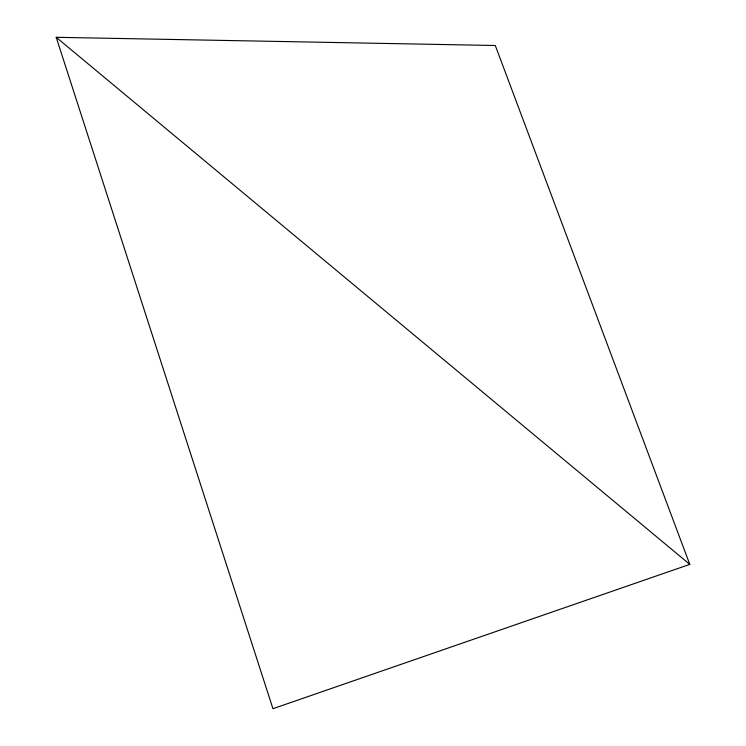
<?xml version="1.0" encoding="UTF-8"?>
<svg xmlns="http://www.w3.org/2000/svg" width="746" height="746" viewBox="0 0 746 746"><rect width="100%" height="100%" fill="white"/><g stroke="black" fill="none" stroke-linecap="round" stroke-linejoin="round"><path stroke-width="1.12" d="M689.789 564.386L272.943 708.7L56.211 37.3L495.307 45.506L689.789 564.386L56.211 37.3"/></g></svg>
